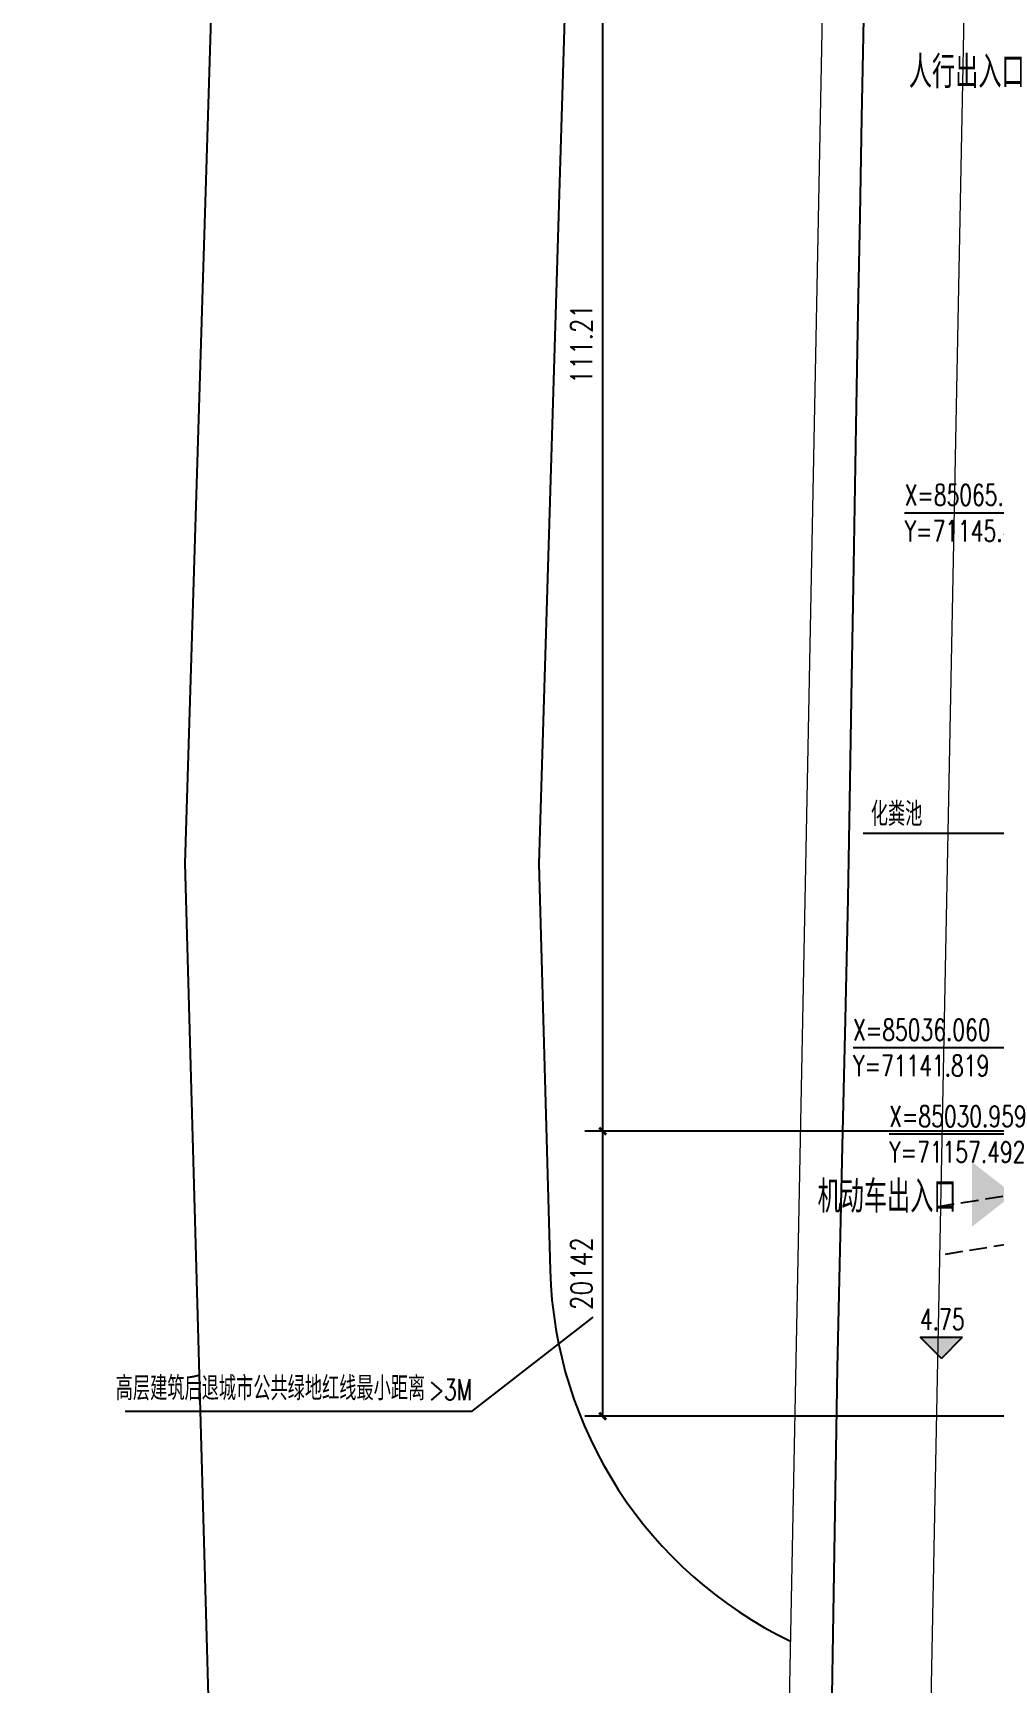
# Model space of a CAD drawing. Header units: metres. Extents: x 71066629 to 71645179, y 84793221 to 85208804.
# Drawn here: x 71067359 to 71135284, y 84986257 to 85102822 of the extents above; entities that cross this region are included whole.
import ezdxf

# ---------------------------------------------------------------- set-up
doc = ezdxf.new("R2010")
doc.units = ezdxf.units.M
doc.header["$LTSCALE"] = 1000
for name, pattern in [('ACAD_ISO04W100', [30, 24, -3, 0, -3]), ('DASH', [0.35, 0.25, -0.1]), ('DASHED', [19.05, 12.7, -6.35])]:
    doc.linetypes.add(name, pattern=pattern)
for name, color, linetype in [('A_N_DIM_LEAD', 3, 'Continuous'), ('A_N_PUB_TEXT', 7, 'Continuous'), ('A_SITEP_TEX_1', 7, 'Continuous'), ('A_SITEP_TEX_2', 7, 'Continuous'), ('DIM_COOR', 3, 'Continuous'), ('DIM_SYMB', 3, 'Continuous'), ('G-ANNO-DIMS', 3, 'Continuous'), ('G-ANNO-LEVL', 3, 'Continuous'), ('G-FRIE-FLWL', 6, 'Continuous'), ('G-SDWK', 157, 'Continuous'), ('G-SITE-BLUE', 5, 'Continuous'), ('G_N_GUIDES', 3, 'DASH'), ('PUB_TEXT', 7, 'Continuous')]:
    doc.layers.add(name, color=color, linetype=linetype)
doc.layers.add('G-ROAD-CNTR', color=24, linetype='DASHED', lineweight=13)
doc.layers.add('G-ROAD-市政', color=1, linetype='Continuous', lineweight=13)
doc.styles.add('_TCH_DIM', font='SIMPLEX', dxfattribs={"bigfont": 'GBCBIG'})
doc.styles.add('dim_font', font='SIMPLEX.shx', dxfattribs={"width": 0.8})
doc.styles.add('HZ1', font='simhei.ttf', dxfattribs={"width": 0.8})
doc.dimstyles.new('DIMN500', dxfattribs={"dimscale": 5, "dimtxt": 300, "dimasz": 100, "dimexe": 250, "dimexo": 300, "dimgap": 150, "dimtad": 1, "dimdec": 0, "dimzin": 0, "dimdsep": 46, "dimtxsty": 'dim_font', "dimblk": 'ARCHTICK', "dimcen": 0.09, "dimclrt": 7, "dimazin": 2, "dimtfac": 1, "dimtdec": 0, "dimtix": 1, "dimtmove": 2, "dimatfit": 3, "dimldrblk": 'ARCHTICK', "dimtolj": 1, "dimtzin": 0, "dimarcsym": 0})

# ---------------------------------------------------------------- blocks, each defined once
blk = doc.blocks.new('A$C237376EB')
at = {"layer": 'G-ROAD-CNTR', "linetype": 'ACAD_ISO04W100'}
blk.add_line((557.88, 796.65), (549.86, 385.85), dxfattribs=at)
at = {"layer": 'G-ROAD-市政', "linetype": 'Continuous'}
blk.add_line((546.22, 711.67), (542.68, 530.48), dxfattribs=at)
at = {"layer": 'G-SITE-BLUE', "linetype": 'Continuous'}
for p, q in [((505.81, 796.65), (500.79, 632.01)), ((530.83, 796.65), (525.8, 631.97)), ((500.79, 632.01), (503.73, 526.82)), ((525.8, 631.97), (526.6, 603.26))]:
    blk.add_line(p, q, dxfattribs=at)
blk.add_arc((556.59, 604.1), 30, 181.6018, 244.3206, dxfattribs=at)
blk = doc.blocks.new('_ARCHTICK')
at = {"color": 0, "linetype": 'ByBlock', "const_width": 0.4}
blk.add_lwpolyline([(-0.5, -0.5), (0.5, 0.5)], dxfattribs=at)
blk = doc.blocks.new('*D86')
at = {"layer": 'Defpoints', "color": 0, "transparency": 16777216}
for p in [(71107625, 85025245), (71160886, 85025245), (71160886, 85005103)]:
    blk.add_point(p, dxfattribs=at)
at = {"layer": 'G-ANNO-DIMS', "color": 0, "lineweight": -2, "transparency": 16777216}
for p, q in [((71159386, 85025245), (71106375, 85025245)), ((71107625, 85005103), (71107625, 85025245)), ((71159386, 85005103), (71106375, 85005103))]:
    blk.add_line(p, q, dxfattribs=at)
at = {"layer": 'G-ANNO-DIMS', "color": 0, "lineweight": -2, "transparency": 16777216, "xscale": 500, "yscale": 500, "zscale": 500}
for p, rotation in [((71107625, 85025245), 90), ((71107625, 85005103), 270)]:
    blk.add_blockref('_ARCHTICK', p, dxfattribs=dict(at, rotation=rotation))
at = {"layer": 'G-ANNO-DIMS', "color": 7, "transparency": 16777216, "insert": (71106125, 85015174), "char_height": 1500, "attachment_point": 5, "rotation": 90, "style": 'dim_font'}
blk.add_mtext('\\A1;20142', dxfattribs=at)
blk = doc.blocks.new('*D128')
at = {"layer": 'Defpoints', "color": 0, "transparency": 16777216}
for p in [(71107625, 85136459), (71160763, 85136459), (71160763, 85025245)]:
    blk.add_point(p, dxfattribs=at)
at = {"layer": 'G-ANNO-DIMS', "color": 0, "lineweight": -2, "transparency": 16777216}
for p, q in [((71159263, 85136459), (71106375, 85136459)), ((71107625, 85025245), (71107625, 85136459)), ((71159263, 85025245), (71106375, 85025245))]:
    blk.add_line(p, q, dxfattribs=at)
at = {"layer": 'G-ANNO-DIMS', "color": 0, "lineweight": -2, "transparency": 16777216, "xscale": 500, "yscale": 500, "zscale": 500}
for p, rotation in [((71107625, 85136459), 90), ((71107625, 85025245), 270)]:
    blk.add_blockref('_ARCHTICK', p, dxfattribs=dict(at, rotation=rotation))
at = {"layer": 'G-ANNO-DIMS', "color": 7, "transparency": 16777216, "insert": (71106125, 85080852), "char_height": 1500, "attachment_point": 5, "rotation": 90, "style": 'dim_font'}
blk.add_mtext('\\A1;111.21', dxfattribs=at)

msp = doc.modelspace()

# ---------------------------------------------------------------- hatches: boundary and pattern name
at = {"layer": 'A_SITEP_TEX_2'}
msp.add_hatch(color=256, dxfattribs=at).paths.add_polyline_path([(71133737.735, 85018500.744), (71136652.712, 85020777.864), (71133737.735, 85023054.984)])
at = {"layer": 'G-ANNO-LEVL'}
msp.add_hatch(color=256, dxfattribs=at).paths.add_polyline_path([(71131562.077, 85009185.345), (71130062.077, 85010685.345), (71133062.077, 85010685.345)])

# ---------------------------------------------------------------- linework, layer by layer
at = {"layer": 'A_N_DIM_LEAD'}
msp.add_line((71136638.803, 85046276.445), (71126046.85, 85046276.445), dxfattribs=at)
at = {"layer": 'DIM_COOR', "color": 3}
for p, q in [((71140453.378, 85068905.48), (71128958.378, 85068905.48)), ((71136867.99, 85031129.982), (71125317.99, 85031129.982)), ((71139364.904, 85025029.009), (71127869.904, 85025029.009))]:
    msp.add_line(p, q, dxfattribs=at)
at = {"layer": 'DIM_SYMB'}
msp.add_lwpolyline([(71073875.888, 85005459.875), (71098407.071, 85005459.875), (71106955.716, 85012105.315)], dxfattribs=at)
at = {"layer": 'G-ANNO-LEVL'}
for p, q in [((71131562.077, 85009185.345), (71130062.077, 85010685.345)), ((71130062.077, 85010685.345), (71133062.077, 85010685.345)), ((71131562.077, 85009185.345), (71133062.077, 85010685.345))]:
    msp.add_line(p, q, dxfattribs=at)
at = {"layer": 'G-FRIE-FLWL', "linetype": 'DASH', "ltscale": 5}
for p, q in [((71177999.608, 85023849.023), (71131328.434, 85016457.035)), ((71139368.698, 85021172.869), (71130796.557, 85019815.175))]:
    msp.add_line(p, q, dxfattribs=at)
at = {"layer": 'G-SDWK'}
msp.add_lwpolyline([(71067359, 85141400), (71118313, 85150330, -0.2718935042), (71125575, 85145377.5, -0.1348022809), (71126836.261, 85141338.459), (71126769.525, 85138255.284), (71126617.791, 85131245.235), (71126389.546, 85120700.401), (71126299.179, 85116149.445), (71126159.048, 85108849.73), (71126039.706, 85102632.948), (71125928.785, 85096820.621), (71125795.895, 85089888.779), (71125666.298, 85083128.709), (71125519.2, 85075077.094), (71125323.91, 85063757.376), (71125211.433, 85057252.706), (71125061.175, 85048563.145), (71124942.207, 85041683.101), (71124756.708, 85033121.291), (71124558.396, 85024182.57), (71124209.949, 85008493.596), (71123831.362, 84985369.968)], format="xyb", dxfattribs=at)

# ---------------------------------------------------------------- block references
at = {"layer": 'G_N_GUIDES', "xscale": 1000, "yscale": 1000, "zscale": 1000}
msp.add_blockref('A$C237376EB', (70577308.677, 84412150.795), dxfattribs=at)

# ---------------------------------------------------------------- texts
at = {"layer": 'A_N_PUB_TEXT', "style": '_TCH_DIM'}
msp.add_text('化粪池', height=1687.9433, dxfattribs=at).set_placement((71126571.85, 85046801.445))
at = {"layer": 'A_N_PUB_TEXT', "style": '_TCH_DIM', "width": 0.705882}
msp.add_text('4.75', height=1487.5, dxfattribs=at).set_placement((71130052.077, 85011210.345))
at = {"layer": 'A_SITEP_TEX_1', "color": 60, "style": 'HZ1', "width": 0.6}
for s, p in [('人行出入口', (71129265.022, 85099147.163)), ('机动车出入口', (71122812.149, 85019690.695))]:
    msp.add_text(s, height=2000, dxfattribs=at).set_placement(p)
at = {"layer": 'DIM_SYMB', "color": 7, "style": '_TCH_DIM'}
msp.add_text('高层建筑后退城市公共绿地红线最小距离', height=1687.94326, dxfattribs=at).set_placement((71073206.751, 85006227.625))
at = {"layer": 'DIM_SYMB', "color": 7, "style": '_TCH_DIM', "width": 0.705882}
msp.add_text('>3M', height=1487.5, dxfattribs=at).set_placement((71095323.773, 85006227.625))
at = {"layer": 'PUB_TEXT', "color": 3, "style": '_TCH_DIM', "width": 0.705882}
for s, p in [('X=85065.996', (71128958.378, 85069430.48)), ('Y=71145.404', (71128958.378, 85066892.98)), ('X=85036.060', (71125317.99, 85031654.982)), ('Y=71141.819', (71125317.99, 85029117.482)), ('X=85030.959', (71127869.904, 85025554.009)), ('Y=71157.492', (71127869.904, 85023016.509))]:
    msp.add_text(s, height=1487.5, dxfattribs=at).set_placement(p)

# ---------------------------------------------------------------- dimensions: what is measured, and where the dimension line sits
at = {"layer": 'G-ANNO-DIMS'}
dim = msp.add_aligned_dim(p1=(71160762.795, 85025244.682), p2=(71160762.795, 85136459.326), distance=53137.792, text='111.21', dimstyle='DIMN500', dxfattribs=at)
dim.commit()
dim.dimension.update_dxf_attribs({"geometry": '*D128', "text_midpoint": (71106125.003, 85080852.004)})
dim = msp.add_aligned_dim(p1=(71160886.147, 85005103.151), p2=(71160886.147, 85025244.682), distance=53261.144, dimstyle='DIMN500', dxfattribs=at)
dim.commit()
dim.dimension.update_dxf_attribs({"geometry": '*D86', "text_midpoint": (71106125.003, 85015173.916)})

doc.saveas('drawing.dxf')
